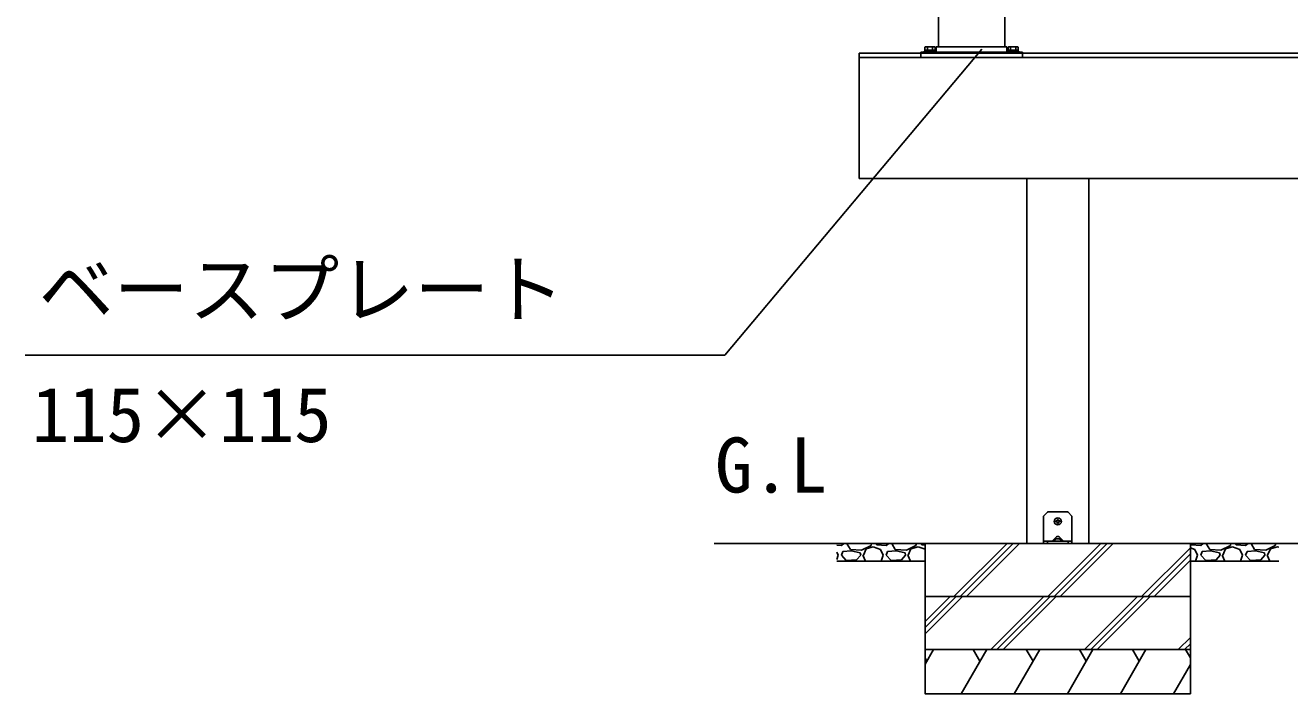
# Model space of a CAD drawing. Units: millimetres, scale not verified. Extents: x -4375 to 4375, y -6499 to 6473.
# Drawn here: x -2768 to -1338, y 81 to 837 of the extents above; entities that cross this region are included whole.
import ezdxf
from ezdxf.enums import TextEntityAlignment as Align

# ---------------------------------------------------------------- set-up
doc = ezdxf.new("R2010")
doc.units = ezdxf.units.MM
doc.header["$LTSCALE"] = 30
for name, color, linetype in [('0-1_USER1', 3, 'Continuous'), ('0-2_YKK_13', 4, 'Continuous'), ('0-3_YKK_A1', 4, 'Continuous'), ('0-4_YKK_D', 6, 'Continuous')]:
    doc.layers.add(name, color=color, linetype=linetype)
doc.styles.add('ＭＳ ゴシック', font='')
doc.styles.get('ＭＳ ゴシック').set_extended_font_data('MS Gothic')

msp = doc.modelspace()

# ---------------------------------------------------------------- linework, layer by layer
at = {"layer": '0-2_YKK_13'}
for p, q in [((-1616, 281.8), (-1611.59, 286.21)), ((-1610.17, 286.8), (-1589.83, 286.8)), ((-1588.41, 286.21), (-1584, 281.8)), ((-1616, 253.8), (-1616, 281.8)), ((-1602.24, 276.3), (-1601.14, 276.32)), ((-1602.24, 275.3), (-1601.14, 275.28)), ((-1601.14, 276.32), (-1600.62, 276.42)), ((-1601.14, 275.28), (-1600.62, 275.18)), ((-1600.52, 276.94), (-1600.62, 276.42)), ((-1600.52, 274.66), (-1600.62, 275.18)), ((-1600.5, 278.04), (-1600.52, 276.94)), ((-1600.5, 273.56), (-1600.52, 274.66)), ((-1599.5, 278.04), (-1599.48, 276.94)), ((-1599.5, 273.56), (-1599.48, 274.66)), ((-1599.48, 276.94), (-1599.38, 276.42)), ((-1599.48, 274.66), (-1599.38, 275.18)), ((-1598.86, 276.32), (-1599.38, 276.42)), ((-1598.86, 275.28), (-1599.38, 275.18)), ((-1597.76, 276.3), (-1598.86, 276.32)), ((-1597.76, 275.3), (-1598.86, 275.28)), ((-1584, 253.8), (-1584, 281.8)), ((-1605.9, 253.8), (-1601.44, 258.26)), ((-1598.56, 258.26), (-1594.1, 253.8)), ((-1616, 253.8), (-1616, 253.3)), ((-1616, 253.3), (-1616, 250.8)), ((-1611.59, 253.3), (-1616, 253.3)), ((-1616, 250.8), (-1611.59, 250.8)), ((-1610.17, 253.3), (-1611.59, 253.3)), ((-1611.59, 253.3), (-1611.59, 250.8)), ((-1611.59, 250.8), (-1610.17, 250.8)), ((-1610.17, 253.3), (-1589.83, 253.3)), ((-1610.17, 250.8), (-1589.83, 250.8)), ((-1604, 254.22), (-1604, 253.8)), ((-1596.5, 253.3), (-1603.5, 253.3)), ((-1596, 254.22), (-1596, 253.8)), ((-1588.41, 253.3), (-1589.83, 253.3)), ((-1589.83, 250.8), (-1588.41, 250.8)), ((-1588.41, 250.8), (-1588.41, 253.3)), ((-1588.41, 250.8), (-1584, 250.8)), ((-1584, 253.3), (-1584, 253.8))]:
    msp.add_line(p, q, dxfattribs=at)
msp.add_lwpolyline([(-1584, 250.8), (-1584, 253.3), (-1588.41, 253.3)], dxfattribs=at)
msp.add_circle((-1600, 275.8), 4, dxfattribs=at)
for centre, radius, start, end in [((-1610.17, 284.8), 2, 90, 135), ((-1589.83, 284.8), 2, 45, 90), ((-1600, 275.8), 2.3, 167.44414, 192.55586), ((-1600, 275.8), 2.3, 77.44414, 102.55586), ((-1600, 275.8), 2.3, 257.44414, 282.55586), ((-1600, 275.8), 2.3, 347.44414, 12.55586), ((-1603, 254.22), 1, 126.03188, 180), ((-1603.5, 253.8), 0.5, 180, 270), ((-1600, 250.1), 6.1, 53.96812, 126.03188), ((-1597, 254.22), 1, 0, 53.96812)]:
    msp.add_arc(centre, radius, start, end, dxfattribs=at)
for centre, major_axis, ratio, start_param, end_param in [((-1600, 255.37), (0, -3.54), 0.707107, 2.5261129, 3.7570724), ((-1605.4, 253.8), (-0.688, -0.425), 0.381966, 5.2659633, 6.8367597), ((-1594.6, 253.8), (-0.688, 0.425), 0.381966, 2.5880183, 4.1588146)]:
    msp.add_ellipse(centre, major_axis=major_axis, ratio=ratio, start_param=start_param, end_param=end_param, dxfattribs=at)
at = {"layer": '0-3_YKK_A1'}
for p, q in [((-1735, 812.8), (-1735, 1620.8)), ((-1660, 875.8), (-1660, 812.8)), ((1824.5, 805.8), (-1824.5, 805.8)), ((-1824.5, 800.8), (-1824.5, 805.8)), ((1824.5, 800.8), (-1824.5, 800.8)), ((-1824.5, 800.8), (-1824.5, 663.8)), ((-1755, 806.8), (-1640, 806.8)), ((-1755, 806.8), (-1755, 805.8)), ((-1755, 805.8), (-1755, 800.8)), ((-1749.5, 813), (-1750.27, 812.55)), ((-1750.27, 812.55), (-1750.27, 809)), ((-1738.73, 809), (-1750.27, 809)), ((-1739.5, 813), (-1749.5, 813)), ((-1747.39, 812.55), (-1747.39, 809)), ((-1741.61, 812.55), (-1741.61, 809)), ((-1739.5, 813), (-1738.73, 812.55)), ((-1738.73, 812.55), (-1738.73, 809)), ((-1737.5, 812.8), (-1737.5, 806.8)), ((-1737.5, 812.8), (-1657.5, 812.8)), ((-1657.5, 812.8), (-1657.5, 806.8)), ((-1655.5, 813), (-1656.27, 812.55)), ((-1656.27, 812.55), (-1656.27, 809)), ((-1644.73, 809), (-1656.27, 809)), ((-1645.5, 813), (-1655.5, 813)), ((-1653.39, 812.55), (-1653.39, 809)), ((-1647.61, 812.55), (-1647.61, 809)), ((-1645.5, 813), (-1644.73, 812.55)), ((-1644.73, 812.55), (-1644.73, 809)), ((-1640, 806.8), (-1640, 805.8)), ((-1640, 805.8), (-1640, 800.8)), ((1824.5, 663.8), (-1824.5, 663.8)), ((-1635.08, 663.8), (-1635.08, 250.8)), ((-1565, 663.8), (-1565, 250.8)), ((-1988.46, 250.8), (2468.14, 250.8)), ((-1750, 250.8), (-1850, 250.8)), ((-1850, 248.95), (-1844.77, 248.7)), ((-1844.77, 248.7), (-1842.06, 250.8)), ((-1838.16, 250.23), (-1837.65, 250.8)), ((-1834.61, 244.13), (-1838.16, 250.23)), ((-1821.91, 243.12), (-1834.61, 244.13)), ((-1811.24, 248.7), (-1821.91, 243.12)), ((-1819.88, 237.53), (-1816.83, 244.64)), ((-1816.83, 244.64), (-1808.7, 247.18)), ((-1810.64, 250.8), (-1811.24, 248.7)), ((-1808.7, 247.18), (-1800.57, 244.13)), ((-1805.31, 250.8), (-1804.64, 249.21)), ((-1804.64, 249.21), (-1793.97, 248.7)), ((-1800.57, 244.13), (-1797.52, 237.53)), ((-1793.97, 248.7), (-1791.26, 250.8)), ((-1787.36, 250.23), (-1786.85, 250.8)), ((-1783.81, 244.13), (-1787.36, 250.23)), ((-1771.11, 243.12), (-1783.81, 244.13)), ((-1760.44, 248.7), (-1771.11, 243.12)), ((-1769.08, 237.53), (-1766.03, 244.64)), ((-1766.03, 244.64), (-1757.9, 247.18)), ((-1759.84, 250.8), (-1760.44, 248.7)), ((-1757.9, 247.18), (-1750, 244.22)), ((-1754.51, 250.8), (-1753.84, 249.21)), ((-1753.84, 249.21), (-1750, 249.03)), ((-1750, 250.14), (-1749.34, 250.8)), ((-1717.41, 190.8), (-1657.41, 250.8)), ((-1710.34, 190.8), (-1650.34, 250.8)), ((-1703.27, 190.8), (-1643.27, 250.8)), ((-1635.08, 250.8), (-1564.92, 250.8)), ((-1611.35, 190.8), (-1551.35, 250.8)), ((-1604.28, 190.8), (-1544.28, 250.8)), ((-1597.21, 190.8), (-1537.21, 250.8)), ((-1505.28, 190.8), (-1450, 246.08)), ((-1450, 250.8), (-1350, 250.8)), ((-1450, 246.02), (-1444.97, 244.13)), ((-1449.71, 250.8), (-1449.04, 249.21)), ((-1449.04, 249.21), (-1438.37, 248.7)), ((-1444.97, 244.13), (-1441.92, 237.53)), ((-1438.37, 248.7), (-1435.66, 250.8)), ((-1431.76, 250.23), (-1431.25, 250.8)), ((-1428.21, 244.13), (-1431.76, 250.23)), ((-1415.51, 243.12), (-1428.21, 244.13)), ((-1404.84, 248.7), (-1415.51, 243.12)), ((-1413.48, 237.53), (-1410.43, 244.64)), ((-1410.43, 244.64), (-1402.3, 247.18)), ((-1404.24, 250.8), (-1404.84, 248.7)), ((-1402.3, 247.18), (-1394.17, 244.13)), ((-1398.91, 250.8), (-1398.24, 249.21)), ((-1398.24, 249.21), (-1387.57, 248.7)), ((-1394.17, 244.13), (-1391.12, 237.53)), ((-1387.57, 248.7), (-1384.86, 250.8)), ((-1380.96, 250.23), (-1380.45, 250.8)), ((-1377.41, 244.13), (-1380.96, 250.23)), ((-1364.71, 243.12), (-1377.41, 244.13)), ((-1354.04, 248.7), (-1364.71, 243.12)), ((-1362.68, 237.53), (-1359.63, 244.64)), ((-1359.63, 244.64), (-1351.5, 247.18)), ((-1353.44, 250.8), (-1354.04, 248.7)), ((-1351.5, 247.18), (-1350, 246.62)), ((-1850, 241.16), (-1848.32, 237.53)), ((-1850, 232.84), (-1848.32, 237.53)), ((-1750, 230.8), (-1850, 230.8)), ((-1844.77, 237.53), (-1843.24, 241.59)), ((-1839.18, 231.43), (-1844.77, 237.53)), ((-1833.59, 242.61), (-1843.24, 241.59)), ((-1827.5, 232.45), (-1839.18, 231.43)), ((-1823.43, 240.07), (-1833.59, 242.61)), ((-1822.92, 237.53), (-1827.5, 232.45)), ((-1822.92, 237.53), (-1823.43, 240.07)), ((-1820.38, 237.53), (-1817.5, 230.8)), ((-1799.93, 230.8), (-1797.52, 237.53)), ((-1793.97, 237.53), (-1792.44, 241.59)), ((-1788.38, 231.43), (-1793.97, 237.53)), ((-1782.79, 242.61), (-1792.44, 241.59)), ((-1776.7, 232.45), (-1788.38, 231.43)), ((-1772.63, 240.07), (-1782.79, 242.61)), ((-1772.12, 237.53), (-1776.7, 232.45)), ((-1772.12, 237.53), (-1772.63, 240.07)), ((-1769.58, 237.53), (-1766.7, 230.8)), ((-1498.21, 190.8), (-1450, 239.01)), ((-1491.14, 190.8), (-1450, 231.94)), ((-1450, 230.8), (-1350, 230.8)), ((-1444.33, 230.8), (-1441.92, 237.53)), ((-1438.37, 237.53), (-1436.84, 241.59)), ((-1432.78, 231.43), (-1438.37, 237.53)), ((-1427.19, 242.61), (-1436.84, 241.59)), ((-1421.1, 232.45), (-1432.78, 231.43)), ((-1417.03, 240.07), (-1427.19, 242.61)), ((-1416.52, 237.53), (-1421.1, 232.45)), ((-1416.52, 237.53), (-1417.03, 240.07)), ((-1413.98, 237.53), (-1411.1, 230.8)), ((-1393.53, 230.8), (-1391.12, 237.53)), ((-1387.57, 237.53), (-1386.04, 241.59)), ((-1381.98, 231.43), (-1387.57, 237.53)), ((-1376.39, 242.61), (-1386.04, 241.59)), ((-1370.3, 232.45), (-1381.98, 231.43)), ((-1366.23, 240.07), (-1376.39, 242.61)), ((-1365.72, 237.53), (-1370.3, 232.45)), ((-1365.72, 237.53), (-1366.23, 240.07)), ((-1363.18, 237.53), (-1360.3, 230.8)), ((-1450, 190.8), (-1750, 190.8)), ((-1750, 162.69), (-1721.89, 190.8)), ((-1750, 155.62), (-1714.82, 190.8)), ((-1750, 148.55), (-1707.75, 190.8)), ((-1675.83, 130.8), (-1615.83, 190.8)), ((-1668.76, 130.8), (-1608.76, 190.8)), ((-1661.69, 130.8), (-1601.69, 190.8)), ((-1569.76, 130.8), (-1509.76, 190.8)), ((-1562.69, 130.8), (-1502.69, 190.8)), ((-1555.62, 130.8), (-1495.62, 190.8)), ((-1463.7, 130.8), (-1450, 144.5)), ((-1750, 114.26), (-1740.45, 130.8)), ((-1709.28, 80.8), (-1680.41, 130.8)), ((-1695.63, 130.8), (-1688.02, 117.62)), ((-1649.23, 80.8), (-1620.36, 130.8)), ((-1635.59, 130.8), (-1627.97, 117.62)), ((-1589.19, 80.8), (-1560.32, 130.8)), ((-1575.54, 130.8), (-1567.93, 117.62)), ((-1529.14, 80.8), (-1500.28, 130.8)), ((-1515.5, 130.8), (-1507.89, 117.62)), ((-1456.63, 130.8), (-1450, 137.43)), ((-1455.45, 130.8), (-1450, 121.36)), ((-1750, 120.97), (-1748.06, 117.62)), ((-1469.1, 80.8), (-1450, 113.88))]:
    msp.add_line(p, q, dxfattribs=at)
for points in [[(-1738, 807.8), (-1738, 806.8), (-1751, 806.8), (-1751, 807.8)], [(-1738.92, 807.8), (-1750.07, 807.8), (-1750.07, 809), (-1738.92, 809)], [(-1644, 807.8), (-1644, 806.8), (-1657, 806.8), (-1657, 807.8)], [(-1644.93, 807.8), (-1656.08, 807.8), (-1656.08, 809), (-1644.93, 809)], [(-1450, 250.8), (-1750, 250.8), (-1750, 190.8), (-1450, 190.8)], [(-1750, 130.8), (-1450, 130.8), (-1450, 80.8), (-1750, 80.8)]]:
    msp.add_lwpolyline(points, close=True, dxfattribs=at)
for points in [[(-1450, 190.8), (-1750, 190.8), (-1450, 190.8)], [(-1450, 190.8), (-1450, 130.8), (-1750, 130.8), (-1750, 190.8)]]:
    msp.add_lwpolyline(points, dxfattribs=at)
for centre, radius, start, end in [((-1748.83, 810.44), 2.56, 55.61708, 124.38292), ((-1744.5, 803.45), 9.55, 72.41276, 107.58724), ((-1740.17, 810.44), 2.56, 55.61708, 124.38292), ((-1654.83, 810.44), 2.56, 55.61708, 124.38292), ((-1650.5, 803.45), 9.55, 72.41276, 107.58724), ((-1646.17, 810.44), 2.56, 55.61708, 124.38292)]:
    msp.add_arc(centre, radius, start, end, dxfattribs=at)
at = {"layer": '0-4_YKK_D'}
msp.add_lwpolyline([(-1685.89, 810.2), (-1976.55, 463.8), (-2767.62, 463.8)], dxfattribs=at)

# ---------------------------------------------------------------- texts
at = {"layer": '0-1_USER1', "style": 'ＭＳ ゴシック'}
msp.add_text('G.L', height=62.32, dxfattribs=at).set_placement((-1987.73, 289.8), align=Align.BOTTOM_LEFT)
at = {"layer": '0-4_YKK_D', "style": 'ＭＳ ゴシック'}
for s, p in [('ベースプレート', (-2752.65, 488.53)), ('115×115', (-2760.37, 346.87))]:
    msp.add_text(s, height=62.32, dxfattribs=at).set_placement(p, align=Align.BOTTOM_LEFT)

doc.saveas('drawing.dxf')
